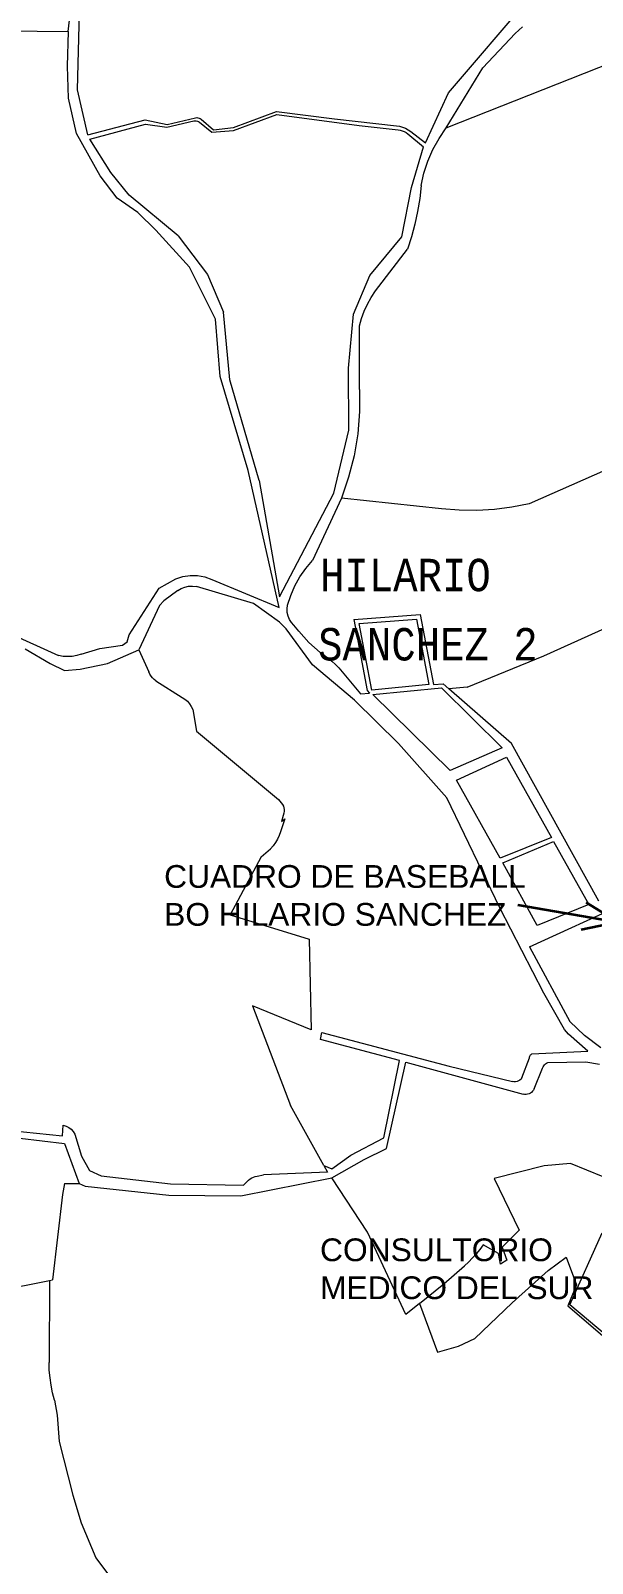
# Model space of a CAD drawing. Header units: millimetres. Extents: x -3245 to 2970, y 1153 to 3965.
# Drawn here: x 441.63 to 456.29, y 2492.15 to 2532.14 of the extents above; entities that cross this region are included whole.
import ezdxf
from ezdxf.enums import TextEntityAlignment as Align

# ---------------------------------------------------------------- set-up
doc = ezdxf.new("R2010")
doc.units = ezdxf.units.MM
doc.linetypes.add('ACAD_ISO02W100', pattern=[15, 12, -3])
doc.layers.add('FONDO_MANAGUA', color=8, linetype='ACAD_ISO02W100')
doc.layers.add('Nombres_Barrios', color=7, linetype='Continuous')
doc.styles.add('MONOTXT', font='MONOTXT', dxfattribs={"height": 0.2})
doc.styles.get("Standard").update_dxf_attribs({"font": 'arial.ttf'})

msp = doc.modelspace()

# ---------------------------------------------------------------- linework, layer by layer
at = {"color": 7, "lineweight": 35}
for p, q in [((454.3492, 2509.3343), (456.9686, 2508.8802)), ((456.9686, 2508.8802), (456.1266, 2509.3928)), ((456.9686, 2508.8802), (456.0032, 2508.6809))]:
    msp.add_line(p, q, dxfattribs=at)
at = {"layer": 'FONDO_MANAGUA', "color": 1, "linetype": 'ByBlock', "lineweight": 9}
for p, q in [((442.7198, 2533.2205), (442.6008, 2532.1241)), ((452.5356, 2530.517), (454.6941, 2533.0405)), ((442.8483, 2530.5992), (442.8999, 2532.624)), ((440.9937, 2532.1356), (442.6008, 2532.1241)), ((442.5913, 2531.2146), (442.614, 2532.124)), ((442.6008, 2532.1241), (442.614, 2532.124)), ((453.4309, 2531.1698), (454.2761, 2532.067)), ((454.4645, 2532.2386), (454.2761, 2532.067)), ((452.4756, 2529.6073), (458.276, 2531.9026)), ((442.6186, 2530.3797), (442.5913, 2531.2146)), ((452.4756, 2529.6073), (453.4309, 2531.1698)), ((443.1164, 2529.4276), (442.8483, 2530.5992)), ((451.9332, 2529.2113), (452.5356, 2530.517)), ((442.8246, 2529.4574), (442.6186, 2530.3797)), ((443.1164, 2529.4276), (444.6131, 2529.8132)), ((443.1684, 2529.3147), (444.6242, 2529.7051)), ((444.6131, 2529.8132), (445.1875, 2529.6969)), ((444.6242, 2529.7051), (445.1783, 2529.6279)), ((445.1783, 2529.6279), (445.8887, 2529.7893)), ((445.1875, 2529.6969), (445.9326, 2529.8679)), ((445.8887, 2529.7893), (445.9189, 2529.7933)), ((445.9189, 2529.7933), (445.9493, 2529.7919)), ((445.9326, 2529.8679), (445.9637, 2529.8721)), ((445.9493, 2529.7919), (445.979, 2529.785)), ((445.9637, 2529.8721), (445.995, 2529.8704)), ((445.979, 2529.785), (446.0069, 2529.7729)), ((445.995, 2529.8704), (446.0254, 2529.863)), ((446.0069, 2529.7729), (446.0323, 2529.7561)), ((446.0254, 2529.863), (446.054, 2529.8502)), ((446.0323, 2529.7561), (446.353, 2529.4979)), ((446.054, 2529.8502), (446.0797, 2529.8322)), ((446.0797, 2529.8322), (446.4038, 2529.5582)), ((446.9184, 2529.6122), (448.0452, 2530.0373)), ((446.9193, 2529.541), (448.0536, 2529.9574)), ((448.0452, 2530.0373), (449.5615, 2529.8392)), ((448.0536, 2529.9574), (450.1996, 2529.6678)), ((449.5615, 2529.8392), (451.1808, 2529.6629)), ((450.1996, 2529.6678), (451.2189, 2529.5573)), ((451.1808, 2529.6629), (451.2606, 2529.6497)), ((451.2606, 2529.6497), (451.3384, 2529.6277)), ((443.4402, 2528.3521), (442.8246, 2529.4574)), ((443.716, 2528.4429), (443.1684, 2529.3147)), ((446.353, 2529.4979), (446.9193, 2529.541)), ((446.4038, 2529.5582), (446.9184, 2529.6122)), ((451.2189, 2529.5573), (451.2747, 2529.5479)), ((451.2747, 2529.5479), (451.329, 2529.5321)), ((451.329, 2529.5321), (451.381, 2529.51)), ((451.3384, 2529.6277), (451.4132, 2529.5972)), ((451.381, 2529.51), (451.4302, 2529.482)), ((451.4132, 2529.5972), (451.4842, 2529.5585)), ((451.4302, 2529.482), (451.4757, 2529.4485)), ((451.4757, 2529.4485), (451.8851, 2529.1084)), ((451.4842, 2529.5585), (451.5505, 2529.5121)), ((451.5505, 2529.5121), (451.9332, 2529.2113)), ((452.13, 2529.0417), (452.2897, 2529.3325)), ((452.2897, 2529.3325), (452.4756, 2529.6073)), ((451.5684, 2528.0504), (451.8851, 2529.1084)), ((451.9977, 2528.7374), (452.13, 2529.0417)), ((451.8941, 2528.4222), (451.9977, 2528.7374)), ((443.8832, 2527.775), (443.4402, 2528.3521)), ((444.1962, 2527.8488), (443.716, 2528.4429)), ((451.3134, 2526.7662), (451.5684, 2528.0504)), ((451.82, 2528.0988), (451.7838, 2527.7603)), ((451.82, 2528.0988), (451.8941, 2528.4222)), ((444.424, 2527.3948), (443.8832, 2527.775)), ((445.48, 2526.792), (444.1962, 2527.8488)), ((451.7838, 2527.7603), (451.7302, 2527.4241)), ((444.8913, 2526.9408), (444.424, 2527.3948)), ((451.7302, 2527.4241), (451.6594, 2527.091)), ((445.7769, 2525.971), (444.8913, 2526.9408)), ((451.6594, 2527.091), (451.5716, 2526.7621)), ((445.48, 2526.792), (446.24, 2525.7817)), ((450.48, 2525.757), (451.3134, 2526.7662)), ((451.5716, 2526.7621), (451.467, 2526.4381)), ((450.6279, 2525.3516), (451.467, 2526.4381)), ((446.4507, 2524.6138), (445.7769, 2525.971)), ((446.24, 2525.7817), (446.6574, 2524.7942)), ((450.0573, 2524.7484), (450.48, 2525.757)), ((450.5166, 2525.1831), (450.6279, 2525.3516)), ((450.336, 2524.8224), (450.4191, 2525.0064)), ((450.4191, 2525.0064), (450.5166, 2525.1831)), ((446.5709, 2523.1166), (446.4507, 2524.6138)), ((446.8281, 2523.0281), (446.6574, 2524.7942)), ((449.9286, 2523.3333), (450.0573, 2524.7484)), ((450.2148, 2524.4376), (450.2677, 2524.6324)), ((450.2677, 2524.6324), (450.336, 2524.8224)), ((450.2144, 2522.782), (450.2148, 2524.4376)), ((449.9329, 2521.7212), (449.9286, 2523.3333)), ((447.3096, 2520.6631), (446.5709, 2523.1166)), ((447.59, 2520.4068), (446.8281, 2523.0281)), ((450.2144, 2522.782), (450.2143, 2522.2021)), ((450.2143, 2522.2021), (450.1663, 2521.6243)), ((449.546, 2520.0792), (449.9329, 2521.7212)), ((450.1663, 2521.6243), (450.0707, 2521.0523)), ((450.0707, 2521.0523), (449.9282, 2520.4903)), ((457.1467, 2520.9039), (454.6432, 2519.7979)), ((448.1119, 2517.0957), (447.3096, 2520.6631)), ((449.9282, 2520.4903), (449.7398, 2519.9418)), ((447.59, 2520.4068), (448.1229, 2517.3704)), ((448.1229, 2517.3704), (449.546, 2520.0792)), ((449.7398, 2519.9418), (448.985, 2518.3221)), ((452.3545, 2519.6683), (449.7398, 2519.9418)), ((452.8136, 2519.6297), (452.3545, 2519.6683)), ((453.7343, 2519.6495), (453.2743, 2519.6235)), ((454.1914, 2519.7078), (453.7343, 2519.6495)), ((454.6432, 2519.7979), (454.1914, 2519.7078)), ((453.2743, 2519.6235), (452.8136, 2519.6297)), ((448.6576, 2517.8906), (448.8114, 2518.1139)), ((448.8114, 2518.1139), (448.985, 2518.3221)), ((444.9792, 2517.5992), (445.416, 2517.8376)), ((445.416, 2517.8376), (445.599, 2517.9001)), ((445.599, 2517.9001), (445.79, 2517.9302)), ((445.7493, 2517.646), (445.8514, 2517.6502)), ((445.79, 2517.9302), (445.9833, 2517.9271)), ((445.8514, 2517.6502), (445.9527, 2517.6374)), ((445.9833, 2517.9271), (446.1732, 2517.8908)), ((446.1732, 2517.8908), (446.3541, 2517.8225)), ((446.3541, 2517.8225), (448.1119, 2517.0957)), ((448.415, 2517.4064), (448.5251, 2517.6541)), ((448.5251, 2517.6541), (448.6576, 2517.8906)), ((444.1992, 2516.3757), (444.9792, 2517.5992)), ((445.0992, 2517.2622), (444.9921, 2517.1418)), ((445.4667, 2517.5352), (445.0992, 2517.2622)), ((445.4667, 2517.5352), (445.5543, 2517.5877)), ((445.5543, 2517.5877), (445.6494, 2517.625)), ((445.6494, 2517.625), (445.7493, 2517.646)), ((447.4404, 2517.1945), (445.9527, 2517.6374)), ((448.3281, 2517.1496), (448.415, 2517.4064)), ((455.029, 2515.8329), (458.1549, 2517.2505)), ((444.9921, 2517.1418), (444.4537, 2515.9881)), ((448.1239, 2516.7067), (447.4404, 2517.1945)), ((448.3198, 2517.0549), (448.3281, 2517.1496)), ((448.327, 2516.96), (448.3198, 2517.0549)), ((448.3494, 2516.8676), (448.327, 2516.96)), ((448.3866, 2516.7801), (448.3494, 2516.8676)), ((450.0649, 2516.7805), (451.7997, 2516.9137)), ((451.7997, 2516.9137), (452.148, 2515.0838)), ((448.2969, 2516.5323), (448.1239, 2516.7067)), ((448.9841, 2515.5967), (448.2969, 2516.5323)), ((448.4375, 2516.6998), (448.3866, 2516.7801)), ((448.5008, 2516.6288), (448.4375, 2516.6998)), ((448.6244, 2516.4742), (448.5008, 2516.6288)), ((448.7548, 2516.3253), (448.6244, 2516.4742)), ((450.0649, 2516.7805), (450.41, 2514.929)), ((450.2015, 2516.6714), (451.6982, 2516.7912)), ((450.5305, 2514.9382), (450.2015, 2516.6714)), ((451.6982, 2516.7912), (452.022, 2515.0798)), ((441.033, 2516.4377), (442.3542, 2515.8374)), ((443.4345, 2516.0235), (444.0267, 2516.1067)), ((444.0267, 2516.1067), (444.1421, 2516.1968)), ((444.1421, 2516.1968), (444.1992, 2516.3757)), ((448.8918, 2516.1824), (448.7548, 2516.3253)), ((449.0352, 2516.046), (448.8918, 2516.1824)), ((441.4873, 2516.0126), (442.1332, 2515.6276)), ((442.473, 2515.8174), (442.3542, 2515.8374)), ((442.5932, 2515.8107), (442.473, 2515.8174)), ((442.7135, 2515.8176), (442.5932, 2515.8107)), ((442.8322, 2515.8378), (442.7135, 2515.8176)), ((442.9479, 2515.8712), (442.8322, 2515.8378)), ((442.9479, 2515.8712), (443.4345, 2516.0235)), ((443.6351, 2515.6305), (444.4537, 2515.9881)), ((444.4537, 2515.9881), (444.7124, 2515.4108)), ((449.1846, 2515.9161), (449.0352, 2516.046)), ((449.1846, 2515.9161), (449.2898, 2515.8459)), ((449.2898, 2515.8459), (449.3915, 2515.7707)), ((449.3915, 2515.7707), (449.4894, 2515.6907)), ((449.4894, 2515.6907), (449.5832, 2515.6059)), ((453.0258, 2515.0179), (455.029, 2515.8329)), ((442.1332, 2515.6276), (442.5076, 2515.4491)), ((442.5076, 2515.4491), (442.9171, 2515.4805)), ((442.9171, 2515.4805), (443.6351, 2515.6305)), ((444.7372, 2515.3557), (444.7124, 2515.4108)), ((444.7686, 2515.3041), (444.7372, 2515.3557)), ((444.8061, 2515.2567), (444.7686, 2515.3041)), ((444.8491, 2515.2144), (444.8061, 2515.2567)), ((450.0824, 2514.6769), (448.9841, 2515.5967)), ((449.5832, 2515.6059), (449.6729, 2515.5167)), ((449.6729, 2515.5167), (450.2387, 2514.8415)), ((444.8969, 2515.1775), (444.8491, 2515.2144)), ((444.8969, 2515.1775), (445.5851, 2514.7479)), ((450.2387, 2514.8415), (450.4759, 2514.8586)), ((450.41, 2514.929), (450.4759, 2514.8586)), ((452.022, 2515.0798), (450.5305, 2514.9382)), ((450.557, 2514.8259), (452.3518, 2514.9981)), ((452.148, 2515.0838), (452.3936, 2515.1038)), ((452.3518, 2514.9981), (453.9328, 2513.4336)), ((452.5442, 2514.9721), (452.3936, 2515.1038)), ((453.0258, 2515.0179), (452.5442, 2514.9721)), ((454.1766, 2513.5433), (452.5442, 2514.9721)), ((445.5851, 2514.7479), (445.6554, 2514.701)), ((445.6554, 2514.701), (445.7188, 2514.6452)), ((445.7188, 2514.6452), (445.7744, 2514.5816)), ((445.7744, 2514.5816), (445.8211, 2514.5111)), ((445.8211, 2514.5111), (445.8581, 2514.4351)), ((451.2314, 2513.5419), (450.0824, 2514.6769)), ((452.5798, 2512.8387), (450.557, 2514.8259)), ((445.8581, 2514.4351), (445.9549, 2513.8639)), ((445.9549, 2513.8639), (448.0973, 2512.0805)), ((452.4963, 2512.1283), (451.2314, 2513.5419)), ((453.9328, 2513.4336), (452.5798, 2512.8387)), ((456.4626, 2509.4344), (454.1766, 2513.5433)), ((452.7478, 2512.5885), (454.0511, 2513.1915)), ((454.0511, 2513.1915), (455.2265, 2511.0935)), ((453.8819, 2510.5541), (452.7478, 2512.5885)), ((448.0973, 2512.0805), (448.2048, 2511.9516)), ((453.8749, 2509.2542), (452.4963, 2512.1283)), ((448.2346, 2511.7298), (448.1795, 2511.5091)), ((448.2048, 2511.9516), (448.2257, 2511.9106)), ((448.2257, 2511.9106), (448.2394, 2511.8666)), ((448.2439, 2511.7749), (448.2346, 2511.7298)), ((448.2394, 2511.8666), (448.2455, 2511.821)), ((448.2455, 2511.821), (448.2439, 2511.7749)), ((448.2668, 2511.5812), (448.1498, 2511.2435)), ((448.1795, 2511.5091), (448.2668, 2511.5812)), ((447.9572, 2510.8752), (447.8884, 2510.7966)), ((448.0183, 2510.96), (447.9572, 2510.8752)), ((448.0711, 2511.0502), (448.0183, 2510.96)), ((448.115, 2511.145), (448.0711, 2511.0502)), ((448.1498, 2511.2435), (448.115, 2511.145)), ((455.2265, 2511.0935), (453.8819, 2510.5541)), ((453.9523, 2510.4341), (455.2779, 2510.9835)), ((455.2779, 2510.9835), (456.1997, 2509.343)), ((447.6421, 2510.5846), (446.834, 2509.0715)), ((447.6421, 2510.5846), (447.8884, 2510.7966)), ((454.8513, 2508.7925), (453.9523, 2510.4341)), ((455.0289, 2507.0313), (453.8749, 2509.2542)), ((454.6468, 2508.237), (457.2272, 2509.4134)), ((456.1997, 2509.343), (454.8513, 2508.7925)), ((446.834, 2509.0715), (448.8978, 2508.4355)), ((448.8978, 2508.4355), (448.9505, 2506.0756)), ((454.6468, 2508.237), (455.7052, 2506.2909)), ((455.5643, 2506.0788), (455.0289, 2507.0313)), ((448.9505, 2506.0756), (447.4147, 2506.7001)), ((447.4147, 2506.7001), (448.4133, 2504.0958)), ((455.6667, 2505.959), (455.5643, 2506.0788)), ((456.0908, 2505.9217), (455.7052, 2506.2909)), ((449.1912, 2505.8191), (449.2301, 2506.004)), ((451.2544, 2505.2694), (449.1912, 2505.8191)), ((449.2301, 2506.004), (452.5551, 2505.1267)), ((456.1696, 2505.5128), (455.6667, 2505.959)), ((456.5169, 2505.6001), (456.0908, 2505.9217)), ((450.8439, 2503.26), (451.2544, 2505.2694)), ((454.4539, 2504.8231), (454.6507, 2505.3438)), ((454.6507, 2505.3438), (454.6531, 2505.3641)), ((454.6531, 2505.3641), (454.6588, 2505.3837)), ((454.6588, 2505.3837), (454.6675, 2505.4022)), ((454.6675, 2505.4022), (454.6791, 2505.419)), ((454.6791, 2505.419), (454.6932, 2505.4337)), ((454.6932, 2505.4337), (454.7095, 2505.446)), ((454.7095, 2505.446), (456.1696, 2505.5128)), ((450.913, 2502.9767), (451.4254, 2505.2308)), ((451.4254, 2505.2308), (454.4848, 2504.394)), ((452.5551, 2505.1267), (454.2039, 2504.7215)), ((454.7724, 2504.5359), (454.993, 2505.077)), ((454.993, 2505.077), (455.0052, 2505.1088)), ((455.0052, 2505.1088), (455.0223, 2505.1383)), ((455.0223, 2505.1383), (455.0439, 2505.1646)), ((455.0439, 2505.1646), (455.0693, 2505.1873)), ((455.0693, 2505.1873), (455.098, 2505.2056)), ((455.098, 2505.2056), (455.1292, 2505.2192)), ((455.1292, 2505.2192), (456.1201, 2505.235)), ((456.1201, 2505.235), (456.4781, 2505.1782)), ((454.2445, 2504.7157), (454.2039, 2504.7215)), ((454.2855, 2504.7171), (454.2445, 2504.7157)), ((454.3257, 2504.7256), (454.2855, 2504.7171)), ((454.3637, 2504.7411), (454.3257, 2504.7256)), ((454.3984, 2504.763), (454.3637, 2504.7411)), ((454.4288, 2504.7906), (454.3984, 2504.763)), ((454.4539, 2504.8231), (454.4288, 2504.7906)), ((454.7319, 2504.4697), (454.7043, 2504.4423)), ((454.7548, 2504.5012), (454.7319, 2504.4697)), ((454.7724, 2504.5359), (454.7548, 2504.5012)), ((449.2816, 2502.53), (448.4133, 2504.0958)), ((454.523, 2504.3868), (454.4848, 2504.394)), ((454.562, 2504.3858), (454.523, 2504.3868)), ((454.6005, 2504.3911), (454.562, 2504.3858)), ((454.6377, 2504.4025), (454.6005, 2504.3911)), ((454.6726, 2504.4197), (454.6377, 2504.4025)), ((454.7043, 2504.4423), (454.6726, 2504.4197)), ((439.5203, 2503.6135), (442.455, 2503.3112)), ((440.5737, 2503.34), (442.5137, 2503.1043)), ((442.455, 2503.3112), (442.4741, 2503.5861)), ((442.4741, 2503.5861), (442.5506, 2503.5636)), ((442.5506, 2503.5636), (442.6218, 2503.5275)), ((442.6218, 2503.5275), (442.6853, 2503.4792)), ((442.6853, 2503.4792), (442.7391, 2503.4203)), ((442.7391, 2503.4203), (442.7813, 2503.3526)), ((442.7813, 2503.3526), (442.9576, 2502.7784)), ((449.9869, 2502.8075), (450.8439, 2503.26)), ((442.5137, 2503.1043), (442.8926, 2502.0651)), ((450.3303, 2502.6899), (450.913, 2502.9767)), ((442.9576, 2502.7784), (443.1618, 2502.4052)), ((449.2816, 2502.53), (449.4917, 2502.4494)), ((449.2816, 2502.53), (449.3737, 2502.3641)), ((449.4909, 2502.2152), (450.3303, 2502.6899)), ((449.4917, 2502.4494), (449.9869, 2502.8075)), ((455.0307, 2502.5267), (453.7277, 2502.1925)), ((455.7216, 2502.5862), (455.0307, 2502.5267)), ((456.5705, 2502.2365), (455.7216, 2502.5862)), ((442.5138, 2502.0683), (442.4593, 2501.7776)), ((442.5138, 2502.0683), (442.8926, 2502.0651)), ((442.8926, 2502.0651), (443.0506, 2501.9989)), ((443.1618, 2502.4052), (443.4674, 2502.2601)), ((443.4674, 2502.2601), (445.2747, 2502.0543)), ((447.1109, 2501.739), (449.4909, 2502.2152)), ((447.1825, 2502.0229), (447.3152, 2502.1539)), ((447.3152, 2502.1539), (447.3544, 2502.1855)), ((447.3544, 2502.1855), (447.3972, 2502.2121)), ((447.3972, 2502.2121), (447.4428, 2502.2332)), ((447.4428, 2502.2332), (447.4907, 2502.2486)), ((447.4907, 2502.2486), (447.5402, 2502.258)), ((447.5402, 2502.258), (447.7039, 2502.2878)), ((449.3737, 2502.3641), (447.7039, 2502.2878)), ((450.4172, 2500.7927), (449.4909, 2502.2152)), ((453.7277, 2502.1925), (454.3848, 2500.8457)), ((442.4593, 2501.7776), (442.1971, 2499.5468)), ((443.0506, 2501.9989), (445.236, 2501.7616)), ((445.236, 2501.7616), (447.1109, 2501.739)), ((445.2747, 2502.0543), (447.1825, 2502.0229)), ((451.4176, 2498.6428), (450.4172, 2500.7927)), ((453.4389, 2500.4642), (453.3508, 2500.3461)), ((453.8423, 2500.2353), (453.4389, 2500.4642)), ((454.3848, 2500.8457), (453.9351, 2500.405)), ((455.7021, 2498.9011), (456.549, 2500.7736)), ((453.1599, 2500.1217), (453.0575, 2500.0158)), ((453.2578, 2500.2319), (453.1599, 2500.1217)), ((453.3508, 2500.3461), (453.2578, 2500.2319)), ((453.894, 2499.9636), (453.8423, 2500.2353)), ((454.0586, 2500.0679), (453.894, 2499.9636)), ((453.9351, 2500.405), (454.0586, 2500.0679)), ((455.1406, 2499.7969), (455.6051, 2500.1399)), ((455.6051, 2500.1399), (455.8819, 2499.4221)), ((452.411, 2499.4433), (452.9507, 2499.9143)), ((453.0575, 2500.0158), (452.9507, 2499.9143)), ((454.1987, 2498.9524), (455.1406, 2499.7969)), ((439.4719, 2499.0104), (442.1202, 2499.5317)), ((442.1202, 2499.5317), (442.1054, 2497.3937)), ((442.1202, 2499.5317), (442.1971, 2499.5468)), ((451.7813, 2498.9359), (452.411, 2499.4433)), ((455.8819, 2499.4221), (455.6522, 2498.8726)), ((451.7813, 2498.9359), (451.4176, 2498.6428)), ((451.7813, 2498.9359), (452.2479, 2497.6603)), ((453.2222, 2498.0204), (454.1987, 2498.9524)), ((455.6522, 2498.8726), (459.5732, 2495.5171)), ((458.6203, 2496.4499), (455.7021, 2498.9011)), ((452.2479, 2497.6603), (452.8009, 2497.8246)), ((452.8009, 2497.8246), (453.2222, 2498.0204)), ((442.114, 2497.1948), (442.1054, 2497.3937)), ((442.1329, 2496.9966), (442.114, 2497.1948)), ((442.1619, 2496.7996), (442.1329, 2496.9966)), ((442.201, 2496.6044), (442.1619, 2496.7996)), ((442.2501, 2496.4115), (442.201, 2496.6044)), ((442.2501, 2496.4115), (442.3203, 2496.0243)), ((442.3203, 2496.0243), (442.3725, 2495.3325)), ((442.3725, 2495.3325), (442.7256, 2493.9296)), ((442.7256, 2493.9296), (442.9422, 2493.2096)), ((442.9422, 2493.2096), (443.3278, 2492.2986)), ((443.3278, 2492.2986), (443.7343, 2491.7515))]:
    msp.add_line(p, q, dxfattribs=at)

# ---------------------------------------------------------------- texts
at = {"color": 7, "lineweight": 0, "char_height": 0.593499, "attachment_point": 1}
for s, insert, width in [('CUADRO DE BASEBALL\\PBO HILARIO SANCHEZ ', (445.111, 2510.372), 10.117349), ('CONSULTORIO MEDICO DEL SUR', (449.1818, 2500.6313, 227.3622), 7.386164)]:
    msp.add_mtext(s, dxfattribs=dict(at, insert=insert, width=width))
at = {"layer": 'Nombres_Barrios', "color": 7, "linetype": 'ByBlock', "lineweight": 20, "style": 'MONOTXT', "width": 0.87}
for s, p in [('HILARIO ', (451.7291, 2517.9399)), ('SANCHEZ 2', (451.998, 2516.1334))]:
    msp.add_text(s, height=0.84594, dxfattribs=at).set_placement(p, align=Align.MIDDLE)

doc.saveas('drawing.dxf')
